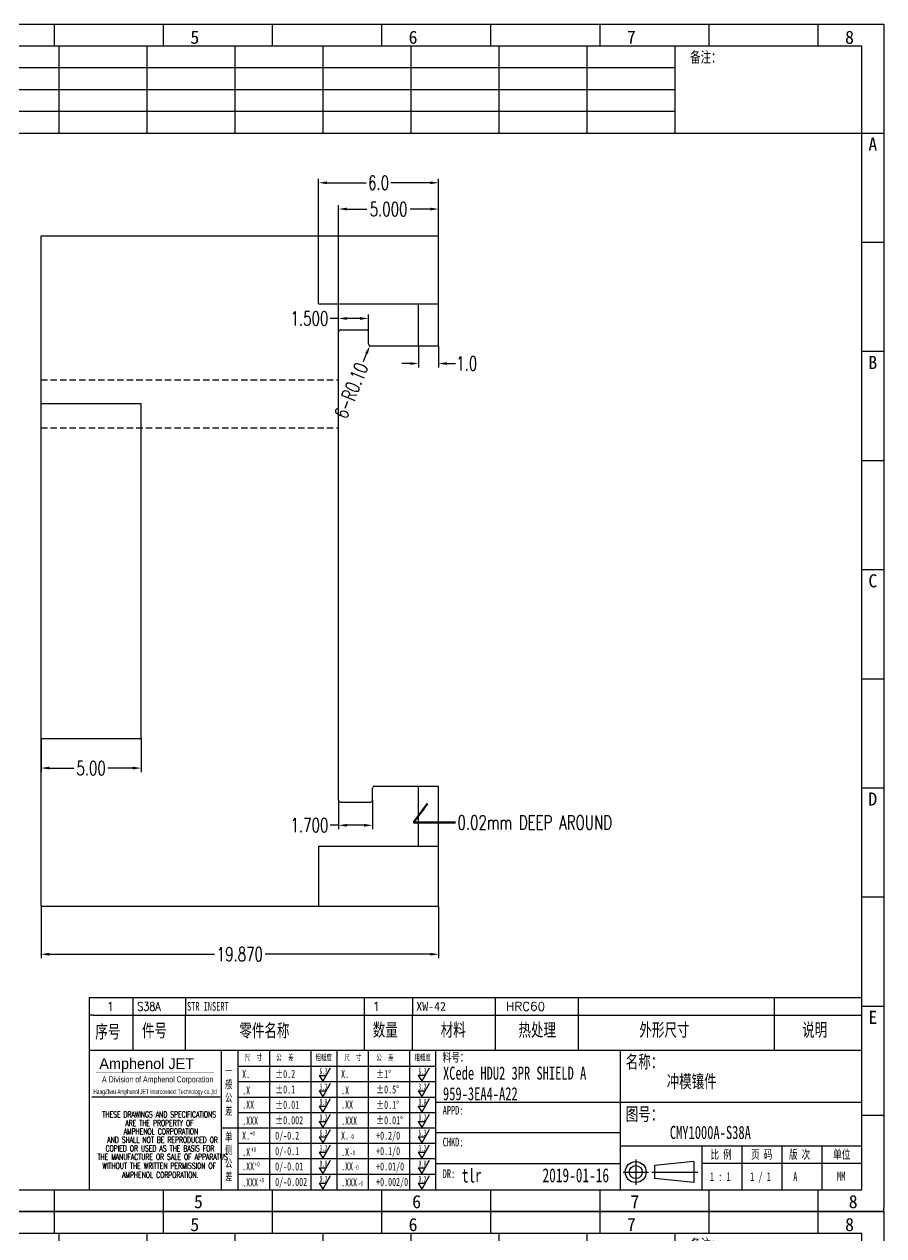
# Model space of a CAD drawing. Header units: millimetres. Extents: x -2852 to 5627, y -2271 to 1849.
# Drawn here: x -238.5 to -195.5, y -68.8 to -8.2 of the extents above; entities that cross this region are included whole.
import ezdxf
from ezdxf.enums import TextEntityAlignment as Align

# ---------------------------------------------------------------- set-up
doc = ezdxf.new("R2010")
doc.units = ezdxf.units.MM
doc.header["$PDSIZE"] = 3
doc.linetypes.add('DASHED2', pattern=[9.525, 6.35, -3.175])
for name, color, linetype in [('1', 7, 'Continuous'), ('11', 4, 'DASHED2'), ('41', 1, 'Continuous')]:
    doc.layers.add(name, color=color, linetype=linetype)
doc.styles.add('CH', font='仿宋_GB2312_0.ttf')
doc.styles.add('jet02', font='simplex.shx', dxfattribs={"width": 0.7})
doc.styles.add('SIMPLEX', font='SIMPLEX')
doc.styles.get("Standard").update_dxf_attribs({"font": '仿宋_GB2312_0.ttf', "width": 0.7})
doc.styles.add('TEXTSTYLE_1', font='TRIUMB.TTF')
doc.styles.add('TEXTSTYLE_2', font='TRIUM.TTF')
doc.styles.add('tk', font='', dxfattribs={"width": 0.7})
doc.styles.add('tk 2', font='仿宋_GB2312_0.ttf', dxfattribs={"width": 0.65})
doc.styles.add('tk 4', font='simplex.shx', dxfattribs={"width": 0.65, "bigfont": 'bigfont.shx'})
doc.styles.get('tk').set_extended_font_data('NSimSun')
doc.dimstyles.new('jet02', dxfattribs={"dimtxt": 3.5, "dimasz": 2.1, "dimexe": 1, "dimexo": 0, "dimgap": 0.5, "dimtad": 0, "dimtoh": 1, "dimdec": 3, "dimzin": 9, "dimdsep": 46, "dimtxsty": 'jet02', "dimcen": 0, "dimclrt": 256, "dimazin": 2, "dimtfac": 1, "dimtdec": 3, "dimtofl": 0, "dimtmove": 0, "dimatfit": 1, "dimfxl": 0, "dimarcsym": 0})

# ---------------------------------------------------------------- blocks, each defined once
blk = doc.blocks.new('*D138')
at = {"layer": '41', "ltscale": 0.05}
for p, q in [((677.554, -2504.733), (677.554, -2507.336)), ((697.424, -2504.733), (697.424, -2507.336)), ((677.974, -2507.136), (686.222, -2507.136)), ((697.004, -2507.136), (688.755, -2507.136))]:
    blk.add_line(p, q, dxfattribs=at)
for points in [[(677.974, -2507.066), (677.974, -2507.206), (677.554, -2507.136)], [(697.004, -2507.066), (697.004, -2507.206), (697.424, -2507.136)]]:
    blk.add_solid(points, dxfattribs=at)
at = {"layer": 'Defpoints', "color": 0, "ltscale": 0.05}
for p in [(677.554, -2504.733), (697.424, -2504.733), (697.424, -2507.136)]:
    blk.add_point(p, dxfattribs=at)
at = {"layer": '41', "ltscale": 0.05, "insert": (687.489, -2507.136), "char_height": 0.7, "attachment_point": 5, "style": 'jet02'}
blk.add_mtext('19.870', dxfattribs=at)
blk = doc.blocks.new('A3-N')
at = {"layer": '1', "color": 1}
for p, q in [((0, 0), (0, 296.73)), ((0, 296.73), (420, 296.73)), ((21.82, 291.27), (21.82, 296.73)), ((49.09, 291.27), (49.09, 296.73)), ((76.36, 291.27), (76.36, 296.73)), ((103.64, 291.27), (103.64, 296.73)), ((103.64, 291.27), (103.64, 296.73)), ((103.64, 291.27), (103.64, 296.73)), ((130.91, 291.27), (130.91, 296.73)), ((158.18, 291.27), (158.18, 296.73)), ((185.45, 291.27), (185.45, 296.73)), ((212.73, 291.27), (212.73, 296.73)), ((240, 291.27), (240, 296.73)), ((267.27, 291.27), (267.27, 296.73)), ((294.55, 291.27), (294.55, 296.73)), ((321.82, 291.27), (321.82, 296.73)), ((349.09, 291.27), (349.09, 296.73)), ((376.36, 291.27), (376.36, 296.73)), ((403.64, 291.27), (403.64, 296.73)), ((420, 296.73), (420, 1)), ((5.45, 269.45), (0, 269.45)), ((420, 269.45), (414.55, 269.45)), ((5.45, 242.18), (0, 242.18)), ((420, 242.18), (414.55, 242.18)), ((5.45, 214.91), (0, 214.91)), ((420, 214.91), (414.55, 214.91)), ((5.45, 187.64), (0, 187.64)), ((420, 187.64), (414.55, 187.64)), ((5.45, 160.36), (0, 160.36)), ((420, 160.36), (414.55, 160.36)), ((5.45, 133.09), (0, 133.09)), ((420, 133.09), (414.55, 133.09)), ((5.45, 105.82), (0, 105.82)), ((420, 105.82), (414.55, 105.82)), ((5.45, 78.55), (0, 78.55)), ((420, 78.55), (414.55, 78.55)), ((5.45, 51.27), (0, 51.27)), ((222.45, 49.09), (221.45, 49.09)), ((221.45, 49.09), (221.45, 40.36)), ((222.45, 49.09), (414.55, 49.09)), ((232.36, 49.09), (232.36, 40.36)), ((245.45, 49.09), (245.45, 40.36)), ((290.18, 49.09), (290.18, 40.36)), ((302.18, 49.09), (302.18, 40.36)), ((322.91, 49.09), (322.91, 40.36)), ((343.64, 49.09), (343.64, 40.36)), ((392.73, 40.36), (392.73, 49.09)), ((420, 51.27), (414.55, 51.27)), ((258.55, 40.36), (258.55, 5.44)), ((266.45, 40.36), (266.45, 5.44)), ((276.78, 40.36), (276.78, 5.45)), ((291.18, 40.36), (291.18, 5.45)), ((301.51, 40.37), (301.51, 5.46)), ((308.01, 40.36), (308.01, 5.45)), ((354.09, 40.36), (354.09, 5.45)), ((308.01, 32.39), (258.55, 32.39)), ((308.01, 28.54), (258.55, 28.54)), ((414.55, 27.27), (308.01, 27.27)), ((308.01, 24.69), (258.55, 24.69)), ((5.45, 24), (0, 24)), ((420, 24), (414.55, 24)), ((354.09, 19.63), (308.01, 19.63)), ((308.01, 16.99), (258.55, 16.99)), ((414.55, 16.36), (354.09, 16.36)), ((374.55, 16.36), (374.55, 5.45)), ((384.55, 16.36), (384.55, 5.45)), ((394.55, 16.36), (394.55, 5.45)), ((404.55, 16.36), (404.55, 5.45)), ((308.01, 13.14), (258.55, 13.14)), ((372.51, 12.49), (362.69, 11.5)), ((372.51, 12.49), (372.51, 7.25)), ((308.01, 9.29), (258.55, 9.29)), ((308.01, 11.99), (354.09, 11.99)), ((362.69, 11.5), (362.69, 8.23)), ((414.55, 12), (374.55, 12)), ((372.51, 7.25), (362.69, 8.23)), ((21.82, 0), (21.82, 5.45)), ((49.09, 0), (49.09, 5.45)), ((76.36, 0), (76.36, 5.45)), ((103.64, 0), (103.64, 5.45)), ((130.91, 0), (130.91, 5.45)), ((158.18, 0), (158.18, 5.45)), ((185.45, 0), (185.45, 5.45)), ((212.73, 0), (212.73, 5.45)), ((240, 0), (240, 5.45)), ((267.27, 0), (267.27, 5.45)), ((294.55, 0), (294.55, 5.45)), ((321.82, 0), (321.82, 5.45)), ((349.09, 0), (349.09, 5.45)), ((376.36, 0), (376.36, 5.45)), ((403.64, 0), (403.64, 5.45)), ((1, 0), (0, 0)), ((420, 0), (1, 0)), ((420, 0), (420, 1))]:
    blk.add_line(p, q, dxfattribs=at)
at = {"layer": '1'}
for p, q in [((414.55, 278.18), (414.55, 284.73)), ((221.45, 40.36), (221.45, 5.45)), ((221.45, 40.36), (414.55, 40.36)), ((221.45, 40.36), (414.55, 40.36)), ((254.41, 40.36), (254.41, 5.45)), ((283.28, 40.36), (283.28, 5.45)), ((308.01, 36.24), (258.55, 36.24)), ((222.08, 28.67), (254.12, 28.67)), ((308.01, 20.84), (254.41, 20.84))]:
    blk.add_line(p, q, dxfattribs=at)
at = {"layer": '1', "color": 1, "ltscale": 0.05}
for p, q in [((278.93, 34.04), (279.79, 32.56)), ((278.93, 34.04), (280.65, 34.04)), ((281.68, 35.84), (279.79, 32.56)), ((303.66, 34.05), (304.52, 32.56)), ((303.66, 34.05), (305.38, 34.05)), ((306.41, 35.84), (304.52, 32.56)), ((281.68, 31.99), (279.79, 28.71)), ((306.41, 31.99), (304.52, 28.71)), ((278.93, 30.19), (279.79, 28.71)), ((278.93, 30.19), (280.65, 30.19)), ((281.68, 28.14), (279.79, 24.86)), ((303.66, 30.2), (305.38, 30.2)), ((303.66, 30.2), (304.52, 28.71)), ((306.41, 28.14), (304.52, 24.86)), ((278.93, 26.34), (279.79, 24.86)), ((278.93, 26.34), (280.65, 26.34)), ((281.68, 24.29), (279.79, 21.01)), ((303.66, 26.35), (304.52, 24.86)), ((303.66, 26.35), (305.38, 26.35)), ((306.41, 24.29), (304.52, 21.01)), ((278.93, 22.49), (280.65, 22.49)), ((278.93, 22.49), (279.79, 21.01)), ((303.66, 22.5), (305.38, 22.5)), ((303.66, 22.5), (304.52, 21.01)), ((278.93, 18.66), (279.79, 17.17)), ((278.93, 18.66), (280.65, 18.66)), ((281.68, 20.45), (279.79, 17.17)), ((303.66, 18.66), (304.52, 17.18)), ((303.66, 18.66), (305.38, 18.66)), ((306.41, 20.46), (304.52, 17.18)), ((281.68, 16.6), (279.79, 13.32)), ((306.41, 16.61), (304.52, 13.33)), ((278.93, 14.81), (280.65, 14.81)), ((278.93, 14.81), (279.79, 13.32)), ((281.68, 12.75), (279.79, 9.47)), ((303.66, 14.81), (305.38, 14.81)), ((303.66, 14.81), (304.52, 13.33)), ((306.41, 12.76), (304.52, 9.48)), ((278.93, 10.96), (279.79, 9.47)), ((278.93, 10.96), (280.65, 10.96)), ((303.66, 10.96), (304.52, 9.48)), ((303.66, 10.96), (305.38, 10.96)), ((278.93, 7.11), (279.79, 5.62)), ((278.93, 7.11), (280.65, 7.11)), ((281.68, 8.9), (279.79, 5.62)), ((303.66, 7.11), (305.38, 7.11)), ((303.66, 7.11), (304.52, 5.63)), ((306.41, 8.91), (304.52, 5.63))]:
    blk.add_line(p, q, dxfattribs=at)
at = {"layer": '1', "color": 1, "ltscale": 0.1}
for p, q in [((358.01, 13.02), (358.01, 6.71)), ((354.86, 9.87), (361.17, 9.87)), ((362.03, 9.87), (373.54, 9.87))]:
    blk.add_line(p, q, dxfattribs=at)
at = {"layer": '1'}
blk.add_lwpolyline([(221.45, 5.45), (414.55, 5.45), (414.55, 291.27), (5.45, 291.27), (5.45, 5.45), (414.55, 5.45)], dxfattribs=at)
at = {"layer": '1', "color": 7, "linetype": 'Continuous', "const_width": 0.123}
blk.add_lwpolyline([(223.11, 34.74), (252.6, 34.76)], dxfattribs=at)
at = {"layer": '1', "color": 1}
for radius in [2.62, 1.64]:
    blk.add_circle((358.01, 9.87), radius, dxfattribs=at)
at = {"layer": '41'}
for p, q in [((27.27, 291.27), (27.27, 269.45)), ((60, 291.27), (60, 269.45)), ((81.82, 291.27), (81.82, 269.45)), ((103.82, 291.27), (103.82, 269.45)), ((125.82, 291.27), (125.82, 269.45)), ((147.82, 291.27), (147.82, 269.45)), ((169.82, 291.27), (169.82, 269.45)), ((191.82, 291.27), (191.82, 269.45)), ((213.82, 291.27), (213.82, 269.45)), ((235.82, 291.27), (235.82, 269.45)), ((257.82, 291.27), (257.82, 269.45)), ((279.82, 291.27), (279.82, 269.45)), ((301.82, 291.27), (301.82, 269.45)), ((323.82, 291.27), (323.82, 269.45)), ((345.82, 291.27), (345.82, 269.45)), ((367.82, 291.27), (367.82, 269.45)), ((367.82, 285.82), (5.45, 285.82)), ((367.82, 280.36), (5.45, 280.36)), ((367.82, 274.91), (5.45, 274.91)), ((414.55, 269.45), (5.45, 269.45))]:
    blk.add_line(p, q, dxfattribs=at)
at = {"layer": '1', "color": 1}
for s, p in [('1', (29.64, 295.11)), ('2', (84.18, 295.11)), ('3', (138.73, 295.11)), ('4', (193.27, 295.11)), ('5', (247.82, 295.11)), ('6', (302.36, 295.11)), ('7', (356.91, 295.11)), ('8', (411.45, 295.11)), ('1', (30.53, 4.11)), ('2', (85.08, 4.11)), ('3', (139.62, 4.11)), ('4', (194.17, 4.11)), ('5', (248.72, 4.11)), ('6', (303.26, 4.11)), ('7', (357.81, 4.11)), ('8', (412.35, 4.11))]:
    blk.add_text(s, height=3.27, dxfattribs=at).set_placement(p, align=Align.TOP_CENTER)
at = {"layer": '1', "style": 'tk', "width": 0.7}
for s, p in [('投单日期:', (16.36, 288.55)), ('工    序:', (70.91, 288.55)), ('备注：', (375.51, 288.55)), ('交    期:', (16.36, 283.09)), ('预估工时:', (70.91, 283.09)), ('加工代码:', (16.36, 277.64)), ('实际工时:', (70.91, 277.64)), ('数    量:', (16.36, 272.18)), ('工序交期:', (70.91, 272.18))]:
    blk.add_text(s, height=2.727, dxfattribs=at).set_placement(p, align=Align.MIDDLE)
at = {"layer": '1', "color": 1}
for s, p in [('A', (2.04, 268.36)), ('B', (2.04, 213.82)), ('C', (2.04, 159.27)), ('D', (2.04, 104.73)), ('E', (2.04, 50.18))]:
    blk.add_text(s, height=3.27, dxfattribs=at).set_placement(p, align=Align.TOP_LEFT)
for s, p in [('A', (418.37, 268.36)), ('B', (418.37, 213.82)), ('C', (418.37, 159.27)), ('D', (418.37, 104.73)), ('E', (418.37, 50.18))]:
    blk.add_text(s, height=3.27, dxfattribs=at).set_placement(p, align=Align.TOP_RIGHT)
at = {"layer": '1', "color": 1, "style": 'tk 2', "width": 0.7}
for s, height, p in [('序号', 3.273, (222.96, 43.34)), ('件号', 3.273, (234.62, 43.61)), ('零件名称', 3.273, (258.97, 43.61)), ('数量', 3.273, (292.3, 43.78)), ('材料', 3.273, (309.27, 43.78)), ('热处理', 3.273, (328.71, 43.78)), ('外形尺寸', 3.273, (358.94, 43.78)), ('说明', 3.273, (399.61, 43.78)), ('料号：', 2.182, (309.77, 37.46)), ('名称：', 3.273, (355.52, 35.79)), ('图号：', 3.273, (355.52, 22.7)), ('比 例', 2.182, (376.69, 13.18)), ('页 码', 2.182, (386.85, 13.18)), ('版 次', 2.182, (396.31, 13.18)), ('单位', 2.182, (407.35, 13.18))]:
    blk.add_text(s, height=height, dxfattribs=at).set_placement(p)
at = {"layer": '1', "color": 7, "linetype": 'Continuous', "style": 'TEXTSTYLE_1'}
blk.add_text('Amphenol JET', height=2.7, dxfattribs=at).set_placement((223.96, 35.61))
at = {"layer": '1', "color": 7, "linetype": 'Continuous'}
for s, height, style, width, p in [('A Division of Amphenol Corporation', 1.5, 'TEXTSTYLE_2', 0.7, (224.64, 32.29)), ('HangZhou Amphenol JET Interconnect Technology co.,ltd ', 1.2, 'TEXTSTYLE_2', 0.6, (222.47, 29.36)), ('THESE DRAWINGS AND SPECIFICATIONS', 1.5, 'tk 4', 0.6, (224.73, 23.52)), ('ARE THE PROPERTY OF', 1.5, 'tk 4', 0.6, (230.45, 21.35)), ('AND SHALL NOT BE REPRODUCED OR', 1.5, 'tk 4', 0.6, (225.95, 17.17)), ('AMPHENOL CORPORATION', 1.5, 'tk 4', 0.6, (230.04, 19.27)), ('COPIED OR USED AS THE BASIS FOR', 1.5, 'tk 4', 0.6, (225.54, 15.02)), ('THE MANUFACTURE OR SALE OF APPARATUS', 1.5, 'tk 4', 0.6, (223.5, 12.92)), ('WITHOUT THE WRITTEN PERMISSION OF', 1.5, 'tk 4', 0.6, (224.73, 10.67)), ('AMPHENOL CORPORATION.', 1.5, 'tk 4', 0.6, (229.63, 8.4))]:
    blk.add_text(s, height=height, dxfattribs=dict(at, style=style, width=width)).set_placement(p)
at = {"layer": '1', "color": 1, "style": 'tk 2', "width": 0.7}
for s, p in [('X.', (259.64, 34.37)), ('%%P0.2', (267.9, 34.37)), ('X.', (284.37, 34.37)), ('%%P1%%D', (293.12, 34.37)), ('.X', (259.64, 30.28)), ('%%P0.1', (267.9, 30.52)), ('.X', (284.37, 30.28)), ('%%P0.5%%D', (293.12, 30.52)), ('.XX', (259.64, 26.71)), ('%%P0.01', (267.9, 26.67)), ('.XX', (284.37, 26.71)), ('%%P0.1%%D', (293.12, 26.67)), ('.XXX', (259.64, 22.68)), ('%%P0.002', (267.9, 22.82)), ('.XXX', (284.37, 22.68)), ('%%P0.01%%D', (293.12, 22.82)), ('X.', (259.64, 18.97)), ('0/-0.2', (267.9, 18.97)), ('X.', (284.37, 18.97)), ('+0.2/0', (293.12, 18.97)), ('.X', (259.64, 14.88)), ('0/-0.1', (267.9, 15.12)), ('.X', (284.37, 14.88)), ('+0.1/0', (293.12, 15.12)), ('.XX', (259.64, 11.31)), ('0/-0.01', (267.9, 11.27)), ('.XX', (284.37, 11.31)), ('+0.01/0', (293.12, 11.27)), ('.XXX', (259.64, 7.28)), ('0/-0.002', (267.9, 7.42)), ('.XXX', (284.37, 7.28)), ('+0.002/0', (293.12, 7.42))]:
    blk.add_text(s, height=2, dxfattribs=at).set_placement(p, align=Align.MIDDLE_LEFT)
at = {"layer": '1', "color": 1, "ltscale": 0.05, "style": 'tk 2', "width": 0.5}
for s, p in [('6.3', (279.01, 34.26)), ('6.3', (303.74, 34.27)), ('3.2', (279.01, 30.41)), ('3.2', (303.74, 30.42)), ('0.8', (279.01, 26.56)), ('0.8', (303.74, 26.57)), ('0.2', (279.01, 22.71)), ('0.2', (303.74, 22.72)), ('6.3', (279.01, 18.87)), ('6.3', (303.74, 18.88)), ('3.2', (279.01, 15.02)), ('3.2', (303.74, 15.03)), ('0.8', (279.01, 11.17)), ('0.8', (303.74, 11.18)), ('0.2', (279.01, 7.32)), ('0.2', (303.74, 7.33))]:
    blk.add_text(s, height=1.6, dxfattribs=at).set_placement(p)
at = {"layer": '1', "style": 'tk 2', "width": 0.7}
for s, p in [('APPD:', (309.77, 24.21)), ('CHKD:', (309.77, 16.27)), ('DR:', (309.77, 8.35))]:
    blk.add_text(s, height=2.182, dxfattribs=at).set_placement(p)
at = {"layer": '1', "color": 7, "style": 'tk 2', "width": 0.7}
blk.add_text('MM', height=2.182, dxfattribs=at).set_placement((408.31, 7.75))
at = {"layer": '1', "color": 1, "ltscale": 0.05, "char_height": 1.5, "width": 6.3627, "attachment_point": 1, "style": 'tk 2'}
for s, insert in [('尺  寸', (260.31, 39.25)), ('公  差', (268.17, 39.25)), ('粗糙度', (277.98, 39.25)), ('尺  寸', (285.2, 39.25)), ('公  差', (293.18, 39.25)), ('粗糙度', (302.71, 39.26))]:
    blk.add_mtext(s, dxfattribs=dict(at, insert=insert))
at = {"layer": '1', "ltscale": 0.05, "char_height": 2, "width": 2.5195, "attachment_point": 1, "style": 'tk 2'}
for s, insert in [('一般公差', (255.39, 36.11)), ('单侧公差', (255.39, 19.71))]:
    blk.add_mtext(s, dxfattribs=dict(at, insert=insert))
at = {"layer": '1', "color": 1, "ltscale": 0.05, "char_height": 1.2, "width": 5.1396, "attachment_point": 1, "line_spacing_factor": 0.8, "style": 'tk 2'}
for s, insert in [('+0', (261.58, 20.13)), ('-0', (286.31, 19.33)), ('+0', (261.88, 16.09)), ('-0', (286.61, 15.29)), ('+0', (262.79, 12.45)), ('-0', (287.51, 11.65)), ('+0', (263.87, 8.44)), ('-0', (288.59, 7.64))]:
    blk.add_mtext(s, dxfattribs=dict(at, insert=insert))
at = {"layer": '1', "style": 'tk 2', "width": 0.7}
for tag, p in [('PATR-NO1', (309.84, 32.96)), ('TITLE', (365.74, 30.9)), ('PATR-NO2', (309.84, 27.81)), ('DWG-NO:', (366.54, 18.14))]:
    blk.add_attdef(tag, p, '', height=3.27, dxfattribs=at)
at = {"layer": '1', "color": 1, "style": 'tk 2', "width": 0.7}
for tag, p in [('DRAW', (314.55, 7.27)), ('DATE', (334.72, 7.32))]:
    blk.add_attdef(tag, p, '', height=3.49, dxfattribs=at)
at = {"layer": '1', "style": 'tk 2', "width": 0.7}
for tag, p in [('SCALE', (376.55, 8.73)), ('SHEET', (386.6, 8.72)), ('REV', (397.38, 8.73))]:
    blk.add_attdef(tag, text='', height=2.18, dxfattribs=at).set_placement(p, align=Align.MIDDLE_LEFT)
blk = doc.blocks.new('FB3')
at = {"layer": '1', "color": 1}
for p, q in [((0, 4.36), (193.09, 4.36)), ((0, 4.36), (0, 0)), ((10.91, 4.36), (10.91, 0)), ((24, 4.36), (24, 0)), ((68.73, 4.36), (68.73, 0)), ((80.73, 4.36), (80.73, 0)), ((101.45, 4.36), (101.45, 0)), ((122.18, 4.36), (122.18, 0)), ((171.27, 0), (171.27, 4.36))]:
    blk.add_line(p, q, dxfattribs=at)
at = {"layer": '1'}
for tag, style, p in [('ITEM', 'SIMPLEX', (4.36, 2.18)), ('PARTNO', 'SIMPLEX', (12, 2.18)), ('QTY', 'SIMPLEX', (74.18, 2.18)), ('MATL', 'CH', (81.72, 2.18)), ('FINISH', 'SIMPLEX', (104.17, 2.18)), ('SPEC', 'SIMPLEX', (130.91, 2.18)), ('REMARK', 'SIMPLEX', (174.06, 2.18))]:
    blk.add_attdef(tag, text='', height=2.18, dxfattribs=dict(at, style=style)).set_placement(p, align=Align.MIDDLE_LEFT)
at = {"layer": '1', "style": 'tk', "width": 0.7}
blk.add_attdef('DIE', text='', height=2.18, dxfattribs=at).set_placement((24.43, 2.18), align=Align.MIDDLE_LEFT)
blk = doc.blocks.new('*D3475')
at = {"layer": '41', "ltscale": 0.05}
for p, q in [((677.554, -2496.353), (677.554, -2498.031)), ((682.554, -2496.353), (682.554, -2498.031)), ((677.974, -2497.831), (679.207, -2497.831)), ((682.134, -2497.831), (680.9, -2497.831))]:
    blk.add_line(p, q, dxfattribs=at)
for points in [[(677.974, -2497.761), (677.974, -2497.901), (677.554, -2497.831)], [(682.134, -2497.761), (682.134, -2497.901), (682.554, -2497.831)]]:
    blk.add_solid(points, dxfattribs=at)
at = {"layer": 'Defpoints', "color": 0, "ltscale": 0.05}
for p in [(677.554, -2496.353), (682.554, -2496.353), (677.554, -2497.831)]:
    blk.add_point(p, dxfattribs=at)
at = {"layer": '41', "ltscale": 0.05, "insert": (680.054, -2497.831), "char_height": 0.7, "attachment_point": 5, "style": 'jet02'}
blk.add_mtext('5.00', dxfattribs=at)
blk = doc.blocks.new('*D3476')
at = {"layer": '41', "ltscale": 0.05}
for p, q in [((691.424, -2471.233), (691.424, -2468.376)), ((691.844, -2468.576), (693.81, -2468.576)), ((697.004, -2468.576), (695.037, -2468.576)), ((697.424, -2471.233), (697.424, -2468.376))]:
    blk.add_line(p, q, dxfattribs=at)
for points in [[(691.844, -2468.506), (691.844, -2468.646), (691.424, -2468.576)], [(697.004, -2468.506), (697.004, -2468.646), (697.424, -2468.576)]]:
    blk.add_solid(points, dxfattribs=at)
at = {"layer": 'Defpoints', "color": 0, "ltscale": 0.05}
for p in [(697.424, -2468.576), (691.424, -2471.233), (697.424, -2471.233)]:
    blk.add_point(p, dxfattribs=at)
at = {"layer": '41', "ltscale": 0.05, "insert": (694.424, -2468.576), "char_height": 0.7, "attachment_point": 5, "style": 'jet02'}
blk.add_mtext('6.0', dxfattribs=at)
blk = doc.blocks.new('*D3477')
at = {"layer": '41', "ltscale": 0.05}
for p, q in [((692.424, -2476.033), (692.424, -2469.689)), ((692.844, -2469.889), (693.844, -2469.889)), ((697.004, -2469.889), (696.004, -2469.889)), ((697.424, -2471.233), (697.424, -2469.689))]:
    blk.add_line(p, q, dxfattribs=at)
for points in [[(692.844, -2469.819), (692.844, -2469.959), (692.424, -2469.889)], [(697.004, -2469.819), (697.004, -2469.959), (697.424, -2469.889)]]:
    blk.add_solid(points, dxfattribs=at)
at = {"layer": 'Defpoints', "color": 0, "ltscale": 0.05}
for p in [(697.424, -2469.889), (697.424, -2471.233), (692.424, -2476.033)]:
    blk.add_point(p, dxfattribs=at)
at = {"layer": '41', "ltscale": 0.05, "insert": (694.924, -2469.889), "char_height": 0.7, "attachment_point": 5, "style": 'jet02'}
blk.add_mtext('5.000', dxfattribs=at)
blk = doc.blocks.new('*D3478')
at = {"layer": '41', "ltscale": 0.05}
for p, q in [((696.424, -2476.733), (696.424, -2477.811)), ((697.424, -2476.733), (697.424, -2477.811)), ((696.004, -2477.611), (695.584, -2477.611)), ((697.844, -2477.611), (698.264, -2477.611))]:
    blk.add_line(p, q, dxfattribs=at)
for points in [[(696.004, -2477.541), (696.004, -2477.681), (696.424, -2477.611)], [(697.844, -2477.541), (697.844, -2477.681), (697.424, -2477.611)]]:
    blk.add_solid(points, dxfattribs=at)
at = {"layer": 'Defpoints', "color": 0, "ltscale": 0.05}
for p in [(696.424, -2476.733), (697.424, -2476.733), (697.424, -2477.611)]:
    blk.add_point(p, dxfattribs=at)
at = {"layer": '41', "ltscale": 0.05, "insert": (698.83, -2477.611), "char_height": 0.7, "attachment_point": 5, "style": 'jet02'}
blk.add_mtext('1.0', dxfattribs=at)
blk = doc.blocks.new('*D3479')
at = {"layer": '41', "ltscale": 0.05}
for p, q in [((692.424, -2499.433), (692.424, -2500.892)), ((694.124, -2499.433), (694.124, -2500.892)), ((692.424, -2500.692), (692.004, -2500.692)), ((693.704, -2500.692), (692.844, -2500.692))]:
    blk.add_line(p, q, dxfattribs=at)
for points in [[(692.844, -2500.622), (692.844, -2500.762), (692.424, -2500.692)], [(693.704, -2500.622), (693.704, -2500.762), (694.124, -2500.692)]]:
    blk.add_solid(points, dxfattribs=at)
at = {"layer": 'Defpoints', "color": 0, "ltscale": 0.05}
for p in [(692.424, -2499.433), (694.124, -2499.433), (692.424, -2500.692)]:
    blk.add_point(p, dxfattribs=at)
at = {"layer": '41', "ltscale": 0.05, "insert": (690.97, -2500.692), "char_height": 0.7, "attachment_point": 5, "style": 'jet02'}
blk.add_mtext('1.700', dxfattribs=at)
blk = doc.blocks.new('*D3480')
at = {"layer": '41', "ltscale": 0.05}
for p, q in [((692.424, -2475.358), (692.004, -2475.358)), ((692.424, -2476.033), (692.424, -2475.158)), ((693.504, -2475.358), (692.844, -2475.358)), ((693.924, -2476.033), (693.924, -2475.158))]:
    blk.add_line(p, q, dxfattribs=at)
for points in [[(692.844, -2475.288), (692.844, -2475.428), (692.424, -2475.358)], [(693.504, -2475.288), (693.504, -2475.428), (693.924, -2475.358)]]:
    blk.add_solid(points, dxfattribs=at)
at = {"layer": 'Defpoints', "color": 0, "ltscale": 0.05}
for p in [(692.424, -2475.358), (692.424, -2476.033), (693.924, -2476.033)]:
    blk.add_point(p, dxfattribs=at)
at = {"layer": '41', "ltscale": 0.05, "insert": (690.97, -2475.358), "char_height": 0.7, "attachment_point": 5, "style": 'jet02'}
blk.add_mtext('1.500', dxfattribs=at)
blk = doc.blocks.new('*D3481')
at = {"layer": '41', "ltscale": 0.05}
blk.add_line((693.664, -2477.501), (693.825, -2477.113), dxfattribs=at)
blk.add_solid([(693.76, -2477.087), (693.889, -2477.14), (693.985, -2476.725)], dxfattribs=at)
at = {"layer": 'Defpoints', "color": 0, "ltscale": 0.05}
for p in [(693.985, -2476.725), (694.024, -2476.633)]:
    blk.add_point(p, dxfattribs=at)
at = {"layer": '41', "ltscale": 0.05, "insert": (693.058, -2478.963), "char_height": 0.7, "attachment_point": 5, "rotation": 67.49061, "style": 'jet02'}
blk.add_mtext('6-R0.10', dxfattribs=at)

msp = doc.modelspace()

# ---------------------------------------------------------------- linework, layer by layer
at = {"layer": '1', "ltscale": 0.05}
for p, q in [((-237.6541, -18.8031), (-217.7841, -18.8031)), ((-237.6541, -52.3031), (-237.6541, -18.8031)), ((-223.7841, -22.2031), (-223.7841, -18.8031)), ((-217.7841, -24.3031), (-217.7841, -18.8031)), ((-223.7841, -22.2031), (-217.7841, -22.2031)), ((-222.7841, -47.0031), (-222.7841, -23.6031)), ((-222.6841, -23.5031), (-221.3841, -23.5031)), ((-221.2841, -24.2031), (-221.2841, -23.6031)), ((-221.1841, -24.3031), (-217.7841, -24.3031)), ((-237.6541, -27.1831), (-232.6541, -27.1831)), ((-232.6541, -43.9231), (-232.6541, -27.1831)), ((-237.6541, -43.9231), (-232.6541, -43.9231)), ((-221.0841, -47.0031), (-221.0841, -46.4031)), ((-220.9841, -46.3031), (-217.7841, -46.3031)), ((-217.7841, -52.3031), (-217.7841, -46.3031)), ((-222.6841, -47.1031), (-221.1841, -47.1031)), ((-223.7841, -49.3031), (-223.7841, -52.3031)), ((-223.7841, -49.3031), (-217.7841, -49.3031)), ((-237.6541, -52.3031), (-217.7841, -52.3031))]:
    msp.add_line(p, q, dxfattribs=at)
at = {"layer": '1', "color": 3, "ltscale": 0.05}
for p, q in [((-218.7841, -24.3031), (-218.7841, -22.2031)), ((-218.7841, -49.3031), (-218.7841, -46.3031))]:
    msp.add_line(p, q, dxfattribs=at)
at = {"layer": '1', "ltscale": 0.05}
for centre, start, end in [((-222.6841, -23.6031), 90, 180), ((-221.3841, -23.6031), 0, 90), ((-221.1841, -24.2031), 180, 270), ((-220.9841, -46.4031), 90, 180), ((-222.6841, -47.0031), 180, 270), ((-221.1841, -47.0031), 270, 0)]:
    msp.add_arc(centre, 0.1, start, end, dxfattribs=at)
at = {"layer": '11', "ltscale": 0.05}
for p, q in [((-237.6541, -26.0031), (-222.7841, -26.0031)), ((-237.6541, -28.4031), (-222.7841, -28.4031))]:
    msp.add_line(p, q, dxfattribs=at)

# ---------------------------------------------------------------- block references
at = {"layer": '1', "ltscale": 0.05, "xscale": 0.2000000000000455, "yscale": 0.2000000000000455, "zscale": 0.2000000000000455}
for p, values in [((-279.5323, -67.5672), {'DWG-NO:': 'CMY1000A-S38A', 'TITLE': '冲模镶件', 'REV': 'A', 'SHEET': '1 / 1', 'DRAW': 'tlr', 'DATE': '2019-01-16', 'PATR-NO1': 'XCede HDU2 3PR SHIELD A', 'PATR-NO2': '959-3EA4-A22', 'SCALE': '1 : 1'}), ((-279.5323, -126.9126), {'DWG-NO:': 'CMY1000A-S38B', 'TITLE': '冲模镶件', 'REV': 'A', 'SHEET': '1 / 1', 'DRAW': 'tlr', 'DATE': '2019-01-16', 'PATR-NO1': 'XCede HDU2 3PR SHIELD A', 'PATR-NO2': '959-3EA4-A22', 'SCALE': '1 : 1'})]:
    msp.add_blockref('A3-N', p, dxfattribs=at).add_auto_attribs(values)
at = {"layer": '1', "ltscale": 0.05}
ref = msp.add_blockref('FB3', (-235.2414, -57.749), dxfattribs=dict(at, xscale=0.2000000000000455, yscale=0.2000000000000455, zscale=0.2000000000000455))
ref.add_attrib('PARTNO', 'S38A', dxfattribs={"height": 0.43636, "style": 'SIMPLEX', "width": 0.8}).set_placement((-232.8414, -57.3126), align=Align.MIDDLE_LEFT)
ref.add_attrib('ITEM', '1', dxfattribs={"height": 0.4364, "style": 'SIMPLEX'}).set_placement((-234.3687, -57.3126), align=Align.MIDDLE_LEFT)
ref.add_attrib('DIE', 'STR INSERT', dxfattribs={"height": 0.43636, "style": 'tk', "width": 0.7}).set_placement((-230.3554, -57.3126), align=Align.MIDDLE_LEFT)
ref.add_attrib('QTY', '1', dxfattribs={"height": 0.4364, "style": 'SIMPLEX'}).set_placement((-221.0815, -57.3126), align=Align.MIDDLE_LEFT)
ref.add_attrib('MATL', 'XW-42', dxfattribs={"height": 0.43636, "style": 'CH'}).set_placement((-218.8982, -57.3126), align=Align.MIDDLE_LEFT)
ref.add_attrib('FINISH', 'HRC60', dxfattribs={"height": 0.43636, "style": 'SIMPLEX'}).set_placement((-214.4069, -57.3126), align=Align.MIDDLE_LEFT)

# ---------------------------------------------------------------- texts
at = {"layer": '41', "ltscale": 0.05, "insert": (-216.8401, -48.1199), "char_height": 0.7, "attachment_point": 4, "style": 'jet02'}
msp.add_mtext('0.02mm DEEP AROUND', dxfattribs=at)

# ---------------------------------------------------------------- dimensions: what is measured, and where the dimension line sits
at = {"layer": '41', "ltscale": 0.05}
for base, p1, override, picture, middle in [((-217.7841, -16.1465), (-223.7841, -18.8031), {"dimscale": 0.2, "dimtoh": 0, "dimdec": 1, "dimzin": 1, "dimclrd": 256, "dimclre": 256, "dimadec": 1, "dimazin": 0, "dimatfit": 3, "dimlwd": 65535, "dimlwe": 65535}, '*D3476', (-220.7841, -16.1465)), ((-217.7841, -17.4588), (-222.7841, -23.6031), {"dimscale": 0.2, "dimtoh": 0, "dimzin": 1, "dimclrd": 256, "dimclre": 256, "dimadec": 3, "dimazin": 0, "dimatfit": 3, "dimlwd": 65535, "dimlwe": 65535}, '*D3477', (-220.2841, -17.4588))]:
    dim = msp.add_linear_dim(base=base, p1=p1, p2=(-217.7841, -18.8031), dimstyle='jet02', override=override, dxfattribs=at)
    dim.commit()
    dim.dimension.update_dxf_attribs({"geometry": picture, "text_midpoint": middle, "dimtype": 128, "insert": (-915.2077, 2452.4298)})
for base, p1, p2, override, picture, middle in [((-222.7841, -22.9285), (-221.2841, -23.6031), (-222.7841, -23.6031), {"dimscale": 0.2, "dimtoh": 0, "dimzin": 1, "dimclrd": 256, "dimclre": 256, "dimadec": 3, "dimazin": 0, "dimatfit": 3, "dimlwd": 65535, "dimlwe": 65535}, '*D3480', (-224.2375, -22.9285)), ((-217.7841, -25.1812), (-218.7841, -24.3031), (-217.7841, -24.3031), {"dimscale": 0.2, "dimtoh": 0, "dimdec": 1, "dimzin": 1, "dimclrd": 256, "dimclre": 256, "dimadec": 1, "dimazin": 0, "dimatfit": 3, "dimlwd": 65535, "dimlwe": 65535}, '*D3478', (-216.3775, -25.1812)), ((-237.6541, -45.4013), (-232.6541, -43.9231), (-237.6541, -43.9231), {"dimscale": 0.2, "dimtoh": 0, "dimdec": 2, "dimzin": 1, "dimclrd": 256, "dimclre": 256, "dimazin": 0, "dimatfit": 3, "dimlwd": 65535, "dimlwe": 65535}, '*D3475', (-235.1541, -45.4013)), ((-222.7841, -48.2619), (-221.0841, -47.0031), (-222.7841, -47.0031), {"dimscale": 0.2, "dimtoh": 0, "dimzin": 1, "dimclrd": 256, "dimclre": 256, "dimadec": 3, "dimazin": 0, "dimatfit": 3, "dimlwd": 65535, "dimlwe": 65535}, '*D3479', (-224.2375, -48.2619)), ((-217.7841, -54.7057), (-237.6541, -52.3031), (-217.7841, -52.3031), {"dimscale": 0.2, "dimtoh": 0, "dimzin": 1, "dimclrd": 256, "dimclre": 256, "dimadec": 3, "dimazin": 0, "dimatfit": 3, "dimlwd": 65535, "dimlwe": 65535}, '*D138', (-227.7191, -54.7057))]:
    dim = msp.add_linear_dim(base=base, p1=p1, p2=p2, dimstyle='jet02', override=override, dxfattribs=at)
    dim.commit()
    dim.dimension.update_dxf_attribs({"geometry": picture, "text_midpoint": middle, "insert": (-915.2077, 2452.4298)})
dim = msp.add_radius_dim(center=(-221.1841, -24.2031), mpoint=(-221.2224, -24.2955), text='6-<>', dimstyle='jet02', override={"dimscale": 0.2, "dimtoh": 0, "dimdec": 2, "dimzin": 1, "dimclrd": 256, "dimclre": 256, "dimazin": 0, "dimatfit": 3, "dimlwd": 65535, "dimlwe": 65535}, dxfattribs=at)
dim.commit()
dim.dimension.update_dxf_attribs({"geometry": '*D3481', "text_midpoint": (-222.1495, -26.5327), "insert": (-915.2077, 2452.4298)})

# ---------------------------------------------------------------- leaders
at = {"layer": '41', "ltscale": 0.05, "annotation_type": 0, "has_hookline": 1, "hookline_direction": 0, "text_width": 8.6567}
msp.add_leader([(-218.3303, -47.1793), (-219.0401, -48.1199), (-216.9401, -48.1199)], dimstyle='jet02', override={"dimscale": 0.2, "dimtoh": 0, "dimdec": 1, "dimzin": 1, "dimclrd": 256, "dimclre": 256, "dimadec": 1, "dimazin": 0, "dimatfit": 3, "dimlwd": 65535, "dimlwe": 65535}, dxfattribs=at)

doc.saveas('drawing.dxf')
